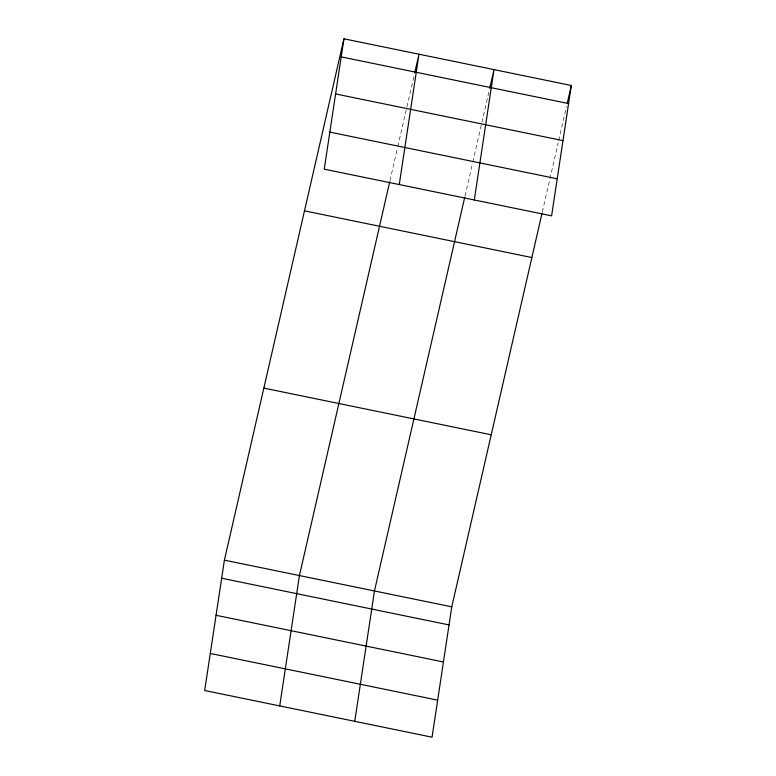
<?xml version="1.0" encoding="UTF-8"?>
<svg xmlns="http://www.w3.org/2000/svg" width="776" height="776" viewBox="0 0 776 776"><rect width="100%" height="100%" fill="white"/><g stroke="black" fill="none" stroke-linecap="round" stroke-linejoin="round"><path stroke-width="0.58" stroke-dasharray="3.88 2.91" d="M389.998 180.604L397.506 147.838M397.778 146.664L414.151 75.272M465.028 196.018L472.545 163.241M472.807 162.077L489.452 89.512M542.327 211.887L558.167 142.833M558.701 140.495L566.49 106.554"/><path stroke-width="1.16" d="M343.943 38.8L324.232 169.158L551.6 215.844L571.32 85.486L343.943 38.8L224.4 560.156L204.68 690.514L432.057 737.2L451.768 606.842L542.065 213.06M279.719 705.918L299.429 575.559L389.727 181.778M399.262 184.562L418.982 54.204L414.685 72.934M354.748 721.331L374.459 590.963L464.756 197.182M474.291 199.975L494.011 69.617L489.714 88.338M567.295 103.043L571.32 85.486M341.207 56.881L568.585 103.567M335.61 93.935L562.978 140.621M329.839 132.104L557.207 178.79M304.493 210.849L531.861 257.535M263.85 388.107L491.218 434.793M224.4 560.156L451.768 606.842M221.664 578.236L449.032 624.923M216.058 615.29L443.435 661.976M210.286 653.46L437.654 700.146"/></g></svg>
